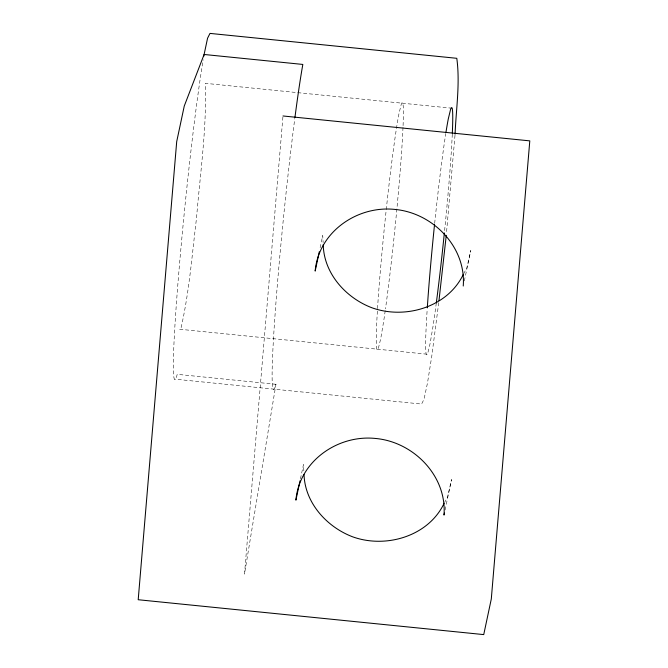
<?xml version="1.0" encoding="UTF-8"?>
<svg xmlns="http://www.w3.org/2000/svg" width="668" height="668" viewBox="0 0 668 668"><rect width="100%" height="100%" fill="white"/><g stroke="black" fill="none" stroke-linecap="round" stroke-linejoin="round"><path stroke-width="0.5" stroke-dasharray="3.34 2.5" d="M455.017 135.186L446.441 233.307M282.906 117.009L244.488 574.088L275.951 384.292A173.797 7.431 -84.2 0 1 275.082 314.386A173.797 7.431 -84.2 0 1 294.813 118.411M438.734 302.646L431.745 356.361L427.487 382.973L424.03 399.239L421.608 404.048L174.807 379.148M320.131 247.686L322.727 235.478L323.128 242.542M300.45 478.781L303.481 464.544L303.932 472.61M464.327 280.944L470.815 250.425L466.782 268.06L463.851 273.371M445.072 510.001L451.56 479.482L447.535 497.126L444.604 502.436M452.094 108.233L205.293 83.325C206.88 128.339 200.191 173.304 196.517 218.11C192.025 254.834 189.294 291.974 181.003 328.097L179.5 329.224L426.309 354.123M275.951 384.292L177.229 374.33A173.797 7.431 -84.2 0 1 178.748 273.396A173.797 7.431 -84.2 0 1 203.189 59.728M403.071 125.642A124.139 5.311 -84.2 0 0 401.234 104.375L398.946 113.802A124.139 5.311 -84.2 0 0 381.102 262.307A124.139 5.311 -84.2 0 0 378.447 348.02L380.735 338.592L383.632 321.508A124.139 5.311 -84.2 0 0 385.327 309.919M402.996 127.363A124.139 5.311 -84.2 0 1 385.478 308.875M452.278 134.126A124.139 5.311 -84.2 0 1 444.462 231.946M436.321 302.905A124.139 5.311 -84.2 0 1 432.998 326.485L430.092 343.577L427.812 353.005A124.139 5.311 -84.2 0 1 427.169 309.743M434.668 223.337A124.139 5.311 -84.2 0 1 445.773 133.517"/><path stroke-width="1" d="M455.083 134.168C456.077 108.968 460.21 83.4 456.795 58.308L209.986 33.4L207.564 38.21L204.107 54.475A173.797 7.431 -84.2 0 0 203.807 56.162M446.249 235.345L438.985 300.583M319.271 251.761L315.162 271.083C318.561 232.021 357.271 205.327 395.013 209.426C432.931 212.925 466.314 247.001 463.241 286.029M300.015 480.818L295.907 500.148C299.314 461.087 338.025 434.384 375.758 438.484C413.676 441.982 447.067 476.059 443.995 515.086L444.429 513.057M463.367 274.256C447.71 307.238 405.175 319.696 371.993 307.798C345.865 297.936 323.729 273.354 323.237 244.555M444.111 503.321C428.455 536.295 385.92 548.762 352.746 536.855C326.944 527.094 304.967 503.037 304.04 474.622M282.99 115.973L529.799 140.873L491.297 598.996L483.732 634.6L138.201 599.73L176.703 141.608L184.268 106.012L204.107 54.475L302.829 64.437A173.797 7.431 -84.2 0 0 294.955 117.309M452.32 133.224A124.139 5.311 -84.2 0 0 450.591 109.36L448.311 118.787A124.139 5.311 -84.2 0 0 445.957 132.364M444.354 232.957A124.139 5.311 -84.2 0 1 436.321 302.905M427.295 307.898A124.139 5.311 -84.2 0 1 434.559 224.348"/></g></svg>
